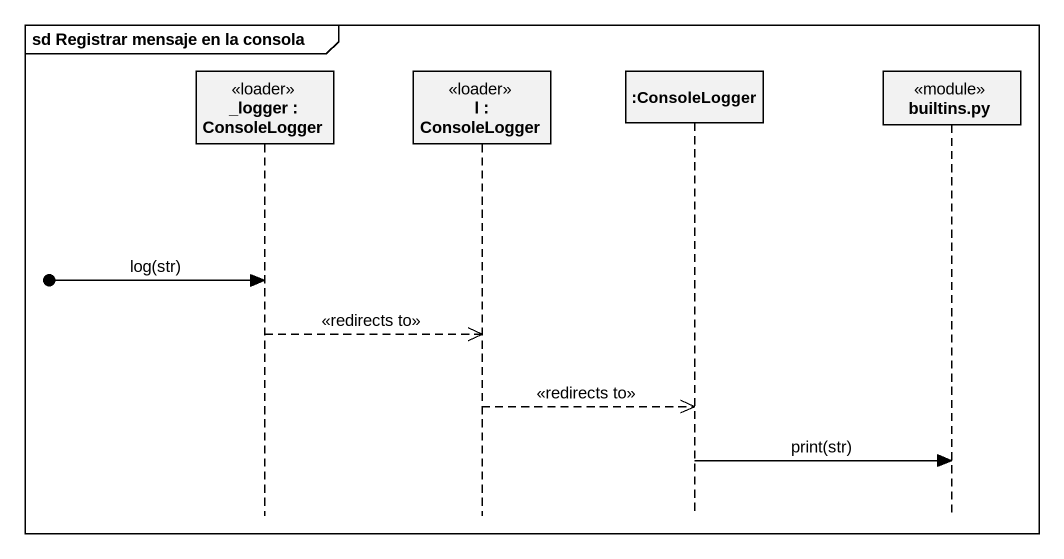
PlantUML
@startuml
mainframe sd Registrar mensaje en la consola
hide footbox
participant "_logger : ConsoleLogger" as logger <<loader>>
participant "l : ConsoleLogger" as l <<loader>>
participant ":ConsoleLogger" as ConsoleLogger
participant "builtins.py" as builtins_py <<module>>

[o-> logger : log(str)
logger -->> l : <<redirects to>>
l -->> ConsoleLogger : <<redirects to>>
ConsoleLogger -> builtins_py : print(str)
@enduml
